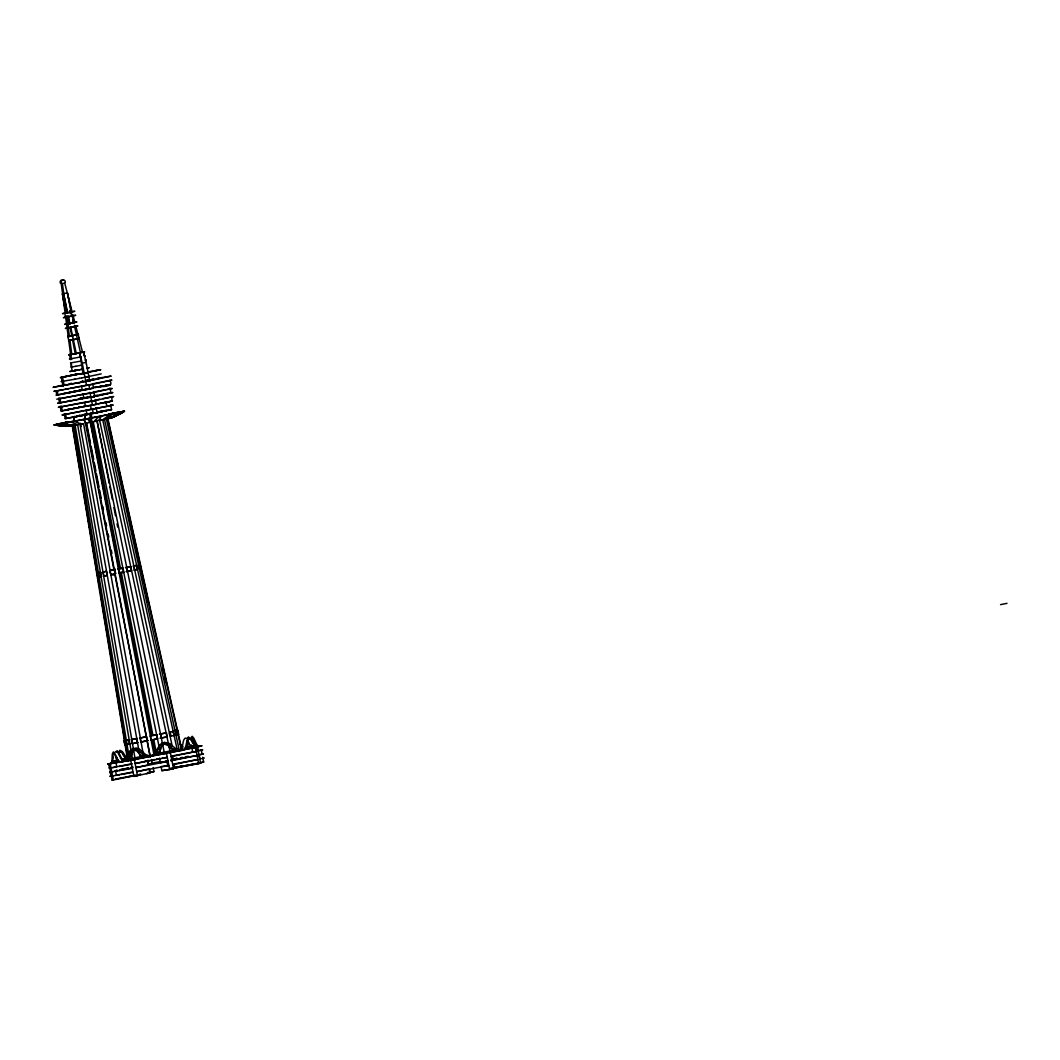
<?xml version="1.0" encoding="UTF-8"?>
<svg xmlns="http://www.w3.org/2000/svg" width="1060" height="1060" viewBox="0 0 1060 1060"><rect width="100%" height="100%" fill="white"/><g stroke="black" fill="none" stroke-linecap="round" stroke-linejoin="round"><path stroke-width="1.5" d="M112.85 757.9L112.864 756.827M187.726 743.325L187.726 742.437M187.594 743.033L187.474 743.961M186.759 745.856L186.162 747.843M187.448 738.224L188.282 737.071L189.568 738.396M116.481 752.149L117.249 751.182L118.548 752.481A13.767 3.948 78.8 0 1 119.382 754.004L121.423 758.404A10.149 2.915 78.8 0 0 121.794 759.079L122.708 760.338A31.548 9.063 78.8 0 0 123.106 760.802L123.649 761.371L111.207 762.922A35.272 10.136 78.8 0 0 111.486 762.219L111.883 760.788A9.805 2.822 78.8 0 0 111.989 760.047L112.241 755.29A13.608 3.909 78.8 0 1 112.453 753.607L113.274 751.951L114.811 753.474A14.164 4.068 78.8 0 1 115.514 754.773L117.554 759.172A10.149 2.915 78.8 0 0 117.938 759.848L120.204 762.14L132.619 759.795L130.751 760.206L133.891 776.384L137.469 775.708L134.315 759.543L136.197 759.132L133.56 759.583M191.37 737.243L192.151 736.303L193.437 737.628A13.621 3.909 78.8 0 1 194.272 739.151L196.312 743.577A9.805 2.822 78.8 0 0 196.696 744.239L197.597 745.485A35.272 10.136 78.8 0 0 198.14 746.068L195.994 746.849M112.294 761.451L117.793 760.629A11.501 3.299 78.8 0 1 116.043 757.887M116.203 760.576L116.613 759.662M129.863 754.402L129.479 755.369M131.758 753.978L131.387 754.945M160.828 748.492L160.404 749.473M112.956 760.576L112.386 761.716M93.187 421.774L98.01 420.714A29.044 8.348 78.8 0 0 98.673 420.317C104.781 413.4 96.062 417.6 94.817 421.085A29.044 8.348 78.8 0 1 94.26 421.429L93.201 421.774L160.418 753.382M115.182 752.017L117.09 750.983M113.433 761.305L113.725 760.855A11.501 5.459 79.4 0 0 113.963 760.576M116.984 760.643L117.289 760.192A11.501 5.459 79.4 0 0 117.726 759.543M182.439 748.426L182.731 747.989A11.501 5.446 79.4 0 0 182.903 747.817L180.982 746.916M186.003 747.764L186.295 747.313A11.501 5.446 79.4 0 0 187.567 744.08M111.856 762.524L111.313 763.306M119.912 752.136L120.654 751.977A11.024 5.22 79.4 0 1 123.039 754.256M188.919 739.257L189.66 739.098A11.024 5.22 79.4 0 1 192.059 741.377M183.883 749.764L185.619 746.783A10.149 4.81 79.4 0 0 185.884 745.988L186.865 741.006A14.164 6.718 79.4 0 1 187.302 739.496L188.945 737.362L191.038 738.449A13.621 6.453 79.4 0 1 192.204 739.867L194.947 744.04A9.805 4.651 79.4 0 0 195.49 744.65L196.815 745.75A35.272 16.721 79.4 0 0 197.597 746.253L198.194 746.598L180.332 750.427L180.743 749.844A35.603 16.881 79.4 0 0 181.273 749.049L182.055 747.446A10.149 4.81 79.4 0 0 182.32 746.651L183.3 741.669A13.767 6.519 79.4 0 1 183.844 739.88L185.049 738.158L186.494 738.29M63.587 283.418L65.243 282.331A1.921 1.842 81.7 0 0 65.15 281.284A2.252 2.16 81.7 0 0 63.494 279.84L62.328 280.078A2.147 2.054 81.7 0 0 61.612 283.06L62.434 283.709L66.25 312.634M132.288 749.817L133.07 749.062M102.78 419.839L105.139 419.23A29.044 18.351 78.3 0 0 106.411 418.74L113.076 413.837L109.948 414.486L103.403 419.323A29.044 18.351 78.3 0 1 102.012 419.879L99.653 420.475L170.064 751.447M126.776 758.947L126.166 759.437L144.239 756.005M133.348 748.837L136.13 747.962L139.151 749.049A13.992 12.322 77.5 0 1 140.715 750.175L145.088 754.111A9.805 8.639 77.5 0 0 145.975 754.68L150.613 756.337L121.98 761.742L125.636 758.483A10.149 8.931 77.5 0 0 126.233 757.635L128.843 752.414A14.164 12.468 77.5 0 1 129.89 750.811L133.242 748.426L136.925 749.288A13.608 11.991 77.5 0 1 138.807 750.599L143.179 754.534A9.805 8.639 77.5 0 0 144.067 755.091L146.32 756.058A35.272 31.058 77.5 0 0 147.671 756.469L166.486 753.342L169.666 769.507L173.535 768.738L170.355 752.573L169.216 752.732M113.579 413.904L117.236 412.592M157.423 753.143L156.761 753.66L176.053 749.817L175.231 749.606M116.136 413.453L115.447 413.983M132.897 750.374L134.289 750.122A11.024 9.699 77.5 0 1 138.303 752.163M164.181 744.345L165.691 744.054A11.024 10.56 81.7 0 1 170.011 746.001M164.843 742.503L162.405 742.888L160.02 744.743A13.767 13.184 81.7 0 0 158.602 746.677L155.688 752.017A10.149 9.712 81.7 0 1 155.025 752.878L153.143 754.667A35.603 34.092 81.7 0 1 151.938 755.581L151.01 756.257L156.191 752.706A10.149 9.712 81.7 0 0 156.853 751.845L159.768 746.505A14.164 13.568 81.7 0 1 160.921 744.875L164.591 742.384L168.553 743.139A13.621 13.038 81.7 0 1 170.581 744.398M62.036 410.71L61.202 410.962L111.989 401.17L111.843 397.672M105.284 415.136L121.092 412.115L111.538 417.627A29.044 25.586 77.5 0 1 109.75 418.236L104.516 419.468L177.258 749.937M107.391 418.713L110.982 417.812A29.044 27.825 81.7 0 0 112.916 417.163L123.331 411.346L119.224 413.426M123.768 411.625L124.523 411.253L86.311 418.978M123.225 411.969L124.166 411.492M123.622 411.823L113.659 417.083A29.044 28.898 71.2 0 1 111.645 417.759L107.524 418.793L181.631 750.639M123.265 412.048L122.139 412.645M122.178 412.724L121.41 413.095M121.635 413.069L120.509 413.639M120.906 413.506L113.261 417.229A29.044 28.898 71.2 0 1 111.247 417.892L109.392 418.369M116.573 415.017L114.944 415.904M112.055 388.517L91.544 392.863M110.571 417.15L109.67 417.587M114.573 416.09L112.89 416.871M70.954 367.104L72.146 366.945M112.32 417.11L111.751 417.335A29.044 27.825 81.7 0 1 109.803 417.984L109.644 418.051A29.044 25.586 77.5 0 1 107.855 418.66L107.524 418.793M109.816 417.984L121.092 412.115M56.763 399.209L90.723 393.022M110.041 776.185L111.87 775.681M201.824 745.869L198.935 746.598M202.54 749.923L199.598 750.679M107.669 764.048L111.883 763.001M97.48 416.991L91.226 417.905L120.509 568.571L122.894 568.213L123.675 572.254L119.197 573.129L118.415 569.087L119.131 568.836L89.848 418.183L83.833 419.654L85.582 422.874A29.044 2.729 79.1 0 0 85.807 423.059M119.197 573.129L119.912 572.877L151.553 735.64L150.334 736.064L151.116 740.119L157.609 738.846L156.827 734.805L152.931 735.375L121.304 572.612L123.675 572.254M94.314 413.214L84.641 415.043L86.204 414.804M88.868 414.208L86.88 414.672M83.833 419.654L85.794 418.965M114.705 569.75C118.587 581.662 101.641 569.631 115.076 569.617M146.386 736.634L140.066 738.025L140.861 742.079L148.294 740.463M152.057 759.874L150.825 760.298L154.906 759.517M201.784 745.776L196.656 746.664M146.678 736.726L140.066 738.025M151.116 740.119L152.335 739.681L155.171 754.243M72.663 417.123L73.511 416.911M84.654 415.043L85.436 419.084L84.826 414.977L79.778 416.024M104.291 410.962L103.244 411.24L106.305 410.578L105.536 410.79M124.523 411.253L109.856 414.142M128.207 760.047L130.367 759.689M107.643 418.369L107.802 418.329A29.044 22.512 80 0 0 108.266 418.157M66.197 317.059L63.375 317.695L75.618 315.297M66.793 328.096L65.376 328.428L77.698 326.029M85.37 355.935L84.389 356.173M64.607 324.373L67.177 323.817M108.835 767.97L109.683 768.063M61.321 381.52L74.094 379.361M107.921 418.66L104.556 419.455M67.045 418.17L67.747 418.17M75.538 315.31L72.517 315.827M87.649 367.979C92.737 367.038 85.038 368.84 87.463 368.058M109.22 418.157L107.63 418.567M110.372 414.049L109.789 414.023M61.321 381.613L61.983 381.348M101.23 373.875L86.204 377.016M109.021 418.21L108.027 418.462M124.55 740.609L125.597 744.584M176.768 734.885C179.339 735.786 178.676 727.584 174.715 730.87M178.16 734.54L175.801 734.991M140.636 568.716C138.595 570.307 137.403 564.185 139.854 564.675L140.463 568.822M70.503 362.97L80.984 361.076M68.463 422.039L67.588 422.277L85.635 419.111M110.797 771.72C107.497 770.898 113.592 776.662 110.134 776.264M201.532 758.668L204.209 757.979L202.804 758.033M86.403 364.163L86.324 364.083M200.406 754.707L203.427 753.938L198.194 754.746M57.704 394.717L56.008 395.155L89.941 388.98M59.784 402.694L57.624 403.237L91.531 397.063M175.907 730.857L177.696 730.313M198.101 746.797L197.253 746.995L198.048 751.037L198.776 750.864M199.571 754.905L198.843 755.078L200.234 758.973M175.761 730.896L176.623 734.911M85.409 360.161L86.244 359.95L85.317 360.069M71.431 375.346L70.556 375.584L79.063 374.074M61.109 406.616L58.353 407.318L92.313 401.104M56.604 390.703L53.874 391.378L89.464 384.899M65.216 414.195L61.997 415.003L113.221 405.039L110.783 405.357M74.081 416.779L75.035 416.567M79.46 415.984L78.361 416.222L83.024 415.321L67.972 418.13M103.072 411.293L100.766 411.797L104.847 410.962L102.807 411.412M143.709 756.615L83.555 423.629L78.162 424.517A29.044 13.767 79.4 0 1 77.128 424.464L70.954 422.079L84.681 419.164M110.068 570.691L113.963 569.829L84.986 420.793M110.849 574.732L114.745 573.871L150.308 756.84M140.861 742.079L147.168 740.675M121.741 759.596L126.06 758.258M126.166 759.437L128.684 758.523A11.501 10.123 77.5 0 0 131.559 755.064M115.633 762.286L117.647 761.848M122.986 760.855L129.188 759.477M185.606 747.724L195.504 745.657L191.953 746.333M198.671 763.544L200.578 763.134L197.425 746.956L195.53 747.379L198.671 763.544L174.9 767.983L174.118 763.942L197.716 759.543L172.727 764.697M144.584 761.478L149.354 760.431M137.774 767.215L148.413 764.843L147.631 760.802L135.097 763.584L151.885 760.391M137.72 767.228L135.892 767.625L168.063 761.424M170.779 759.901L176.954 758.536M140.079 770.912L149.208 768.884L149.99 772.926L133.891 776.384M138.502 771.269L136.687 771.667L168.858 765.466L161.067 766.605L161.849 770.646L169.666 769.507M117.117 778.702L115.209 779.126L123.132 777.642M138.979 774.688L140.874 774.264L137.707 774.86M170.474 768.275L177.219 766.91M174.9 767.983L200.578 763.134M71.563 354.318L68.622 354.967L84.667 351.867L82.243 352.251M70.344 358.783L69.417 359.009L81.13 356.849M72.703 370.907L69.774 371.543L77.566 370.139M136.687 565.404L133.812 566.014L134.594 570.055L137.469 569.445L136.687 565.404L133.017 566.08M64.064 385.098L66.184 384.647M174.145 735.468L173.124 731.466M116.043 762.087L118.203 761.637M170.355 752.573L195.345 747.419L196.14 751.46L171.137 756.615M115.739 770.58L117.064 770.302M68.383 336.285C64.514 337.265 81.607 333.94 77.95 334.43M61.904 385.363L53.053 387.35L79.778 382.475M63.004 393.578L65.283 393.088M172.952 755.82L172.25 755.965M120.389 769.587L122.986 769.03M69.443 340.273C64.859 341.373 81.739 338.127 78.97 338.431M72.504 370.907L71.669 371.079L77.075 370.231M67.151 409.571L69.364 409.107M72.729 416.898L74.704 416.487M170.713 731.983C168.434 731.559 169.534 737.31 171.495 736.024M64.673 324.386L76.916 321.988L73.816 322.518M87.291 372.431L90.63 371.676L89.477 371.835M77.221 416.09L80.348 415.44L78.784 415.719M75.392 416.712L73.511 417.097L74.293 421.138L73.604 417.083L77.963 416.262L76.068 416.646M100.753 411.479L98.792 411.889L101.747 411.346M97.878 412.446L101.177 411.757L99.534 412.048M66.316 422.741L65.336 422.37L68.463 421.721M135.269 759.848L77.645 424.729L72.027 425.669A29.044 22.512 80 0 1 70.437 425.683L60.751 423.934L76.174 420.754M109.061 413.97L117.647 412.274M60.751 423.934L63.322 423.483L72.994 425.232A29.044 22.512 80 0 0 74.664 425.153L77.618 424.729M99.627 420.489L102.754 419.839L172.157 745.962M103.111 571.976L106.53 571.353L107.325 575.394L103.893 576.017L103.111 571.976L106.146 571.353M103.893 576.017L106.927 575.394M133.56 743.418L132.235 743.656L131.453 739.615L137.323 738.409M132.235 743.656L138.105 742.451M135.812 758.827L132.685 759.463L135.256 759.013M125.623 768.487L128.22 767.957M65.084 313.084L62.514 313.641L74.823 311.269L69.973 312.17M74.717 370.483L76.903 370.033L74.505 370.496M68.423 400.852L70.556 400.415M167.228 736.912L160.272 738.144L167.228 736.912L166.447 732.871L159.543 734.196M127.717 759.649L128.538 759.477M74.757 374.644L76.996 374.193M64.514 384.82L66.091 384.502M69.549 383.932L71.484 383.548M68.423 392.452L70.715 391.988M73.18 408.325L76.015 407.742M94.963 413.095L109.564 409.902M130.698 566.649L125.557 567.63L130.698 566.649L131.493 570.691L126.339 571.671M130.963 767.387L132.964 766.99M71.59 375.121L60.314 377.599L79.686 373.955M69.284 383.852L71.722 383.362M73.802 391.365L76.996 390.729M74.001 399.726L75.194 399.488M78.056 415.798L79.884 415.44M144.637 756.615L146.121 756.323L145.021 756.482M71.153 311.998L72.478 311.733L67.284 312.766L63.573 293.647L67.429 292.878L71.563 312.316M67.284 312.766L64.779 313.203L65.561 317.245L73.259 315.774L72.093 315.946M65.561 317.245L66.886 316.98M66.25 324.055L75.18 322.346L74.014 322.518M75.962 326.374L68.198 327.924L67.416 323.883M75.3 354L72.517 339.703L68.701 340.472L67.919 336.431L78.268 334.443L79.049 338.471L76.399 339.001M77.208 338.882L73.326 339.65L72.544 335.609M69.589 354.384L72.173 353.881M70.503 359.645L69.562 354.795L76.611 353.523M83.236 374.379L79.672 352.914L82.243 363.103L86.112 362.334L89.822 381.388M81.766 365.117L75.803 366.283M74.2 370.669L77.208 370.072L75.843 370.271M83.263 369.052L81.09 369.45M74.743 374.498L75.631 374.312M74.134 374.683L76.837 374.087L75.922 374.259M61.957 380.447L61.374 377.413L66.409 376.485L65.243 376.644M74.664 374.842L77.353 374.246M85.714 372.921L100.766 369.701L89.676 371.609M84.376 377.386L88.868 376.472M88.166 380.818L102.33 377.784L101.19 377.93M66.806 384.74L61.851 385.681M89.106 380.301L85.886 380.951L87.052 380.779M85.9 381.202L88.483 380.686M89.53 380.686L111.154 376.101L101.402 377.678M83.289 381.785L89.649 380.514M56.829 395.115L56.047 391.074L63.361 389.683M64.898 389.378L68.767 388.609M70.358 388.291L79.937 386.383M93.373 383.72L100.74 382.249M102.025 381.998L109.71 380.474C116.229 389.126 94.353 385.005 90.763 388.821M89.888 384.807L111.936 380.142L109.75 380.408M80.944 386.158L92.763 384.224L93.545 388.265L79.209 390.371M76.77 390.796L73.776 391.365L76.89 390.901M67.628 392.968L70.702 392.359M73.869 391.736L77.088 391.087M78.453 390.676L82.322 389.908M85.012 389.51L87.45 389.033M95.44 387.443L103.151 385.906M105.576 385.429L110.492 384.515L95.069 387.576M56.988 395.102L82.309 390.106L81.527 386.065M85.012 389.722L87.582 389.205M93.399 392.107L106.252 389.55M107.564 389.298L112.095 388.477M93.916 392.372L82.521 394.24M93.956 396.586L112.903 392.544L110.797 392.783M58.618 398.123L59.559 402.972L83.886 398.202L83.104 394.148L58.764 398.931M87.225 397.579L84.628 398.083L94.764 396.4L93.823 391.551M91.942 396.983L110.942 392.823L109.962 387.973M93.134 400.945L113.698 396.559L112.042 396.745M96.566 399.872L99.786 399.236M103.005 398.6L111.724 396.864M78.559 407.225L81.143 406.709M60.195 406.205L61.136 411.055L85.449 406.285L84.667 402.243L60.354 407.014M98.222 403.741L112.479 400.918L111.3 401.077M110.001 401.594L104.953 402.535L106.132 402.363M86.191 406.179L96.341 404.483L95.4 399.633M83.806 410.803L64.435 414.592M95.771 408.431L99.004 407.782M106.874 406.218L110.743 405.45M82.68 414.937L85.926 414.327M64.276 413.784L65.216 418.634L68.158 418.051M65.216 418.634L87.026 414.367L86.244 410.326M89.053 414.009L92.299 413.453M96.566 412.473L111.565 409.677L110.624 404.827M87.768 414.261L97.149 412.684L96.208 407.835M128.657 754.269L73.842 425.391L68.98 426.107A29.044 27.825 81.7 0 1 66.939 426.239L55.12 424.848L70 421.946M75.75 420.74L73.816 421.125L75.26 420.9M109.617 414.076L123.331 411.346M69.032 426.08L73.842 425.391M112.651 569.724L115.341 569.127M98.328 572.798L100.528 572.426L101.309 576.468L99.11 576.839L98.328 572.798L100.965 572.281M113.433 573.765L116.017 573.248M99.11 576.839L101.747 576.322M129.611 739.827L125.809 740.582L126.763 744.597M126.604 744.624L130.393 743.868M112.174 761.742L116.043 760.974M189.74 747.777L187.169 748.28L189.687 747.976M110.174 763.849L108.955 764.021L114.043 763.081M152.176 756.085L181.194 750.321L180.081 750.069A35.272 33.788 81.7 0 1 178.61 749.685L176.198 748.784A9.805 9.394 81.7 0 1 175.258 748.241L170.581 744.398M132.049 763.69L111.035 767.877L112.082 767.705M197.571 750.679L201.215 749.95M151.593 759.477L152.388 763.518L148.519 764.287L147.737 760.245M132.845 767.745L111.83 771.918L112.877 771.746M178.279 758.655L175.152 759.265L176.357 759.092M181.048 758.165L188.852 756.601M159.49 758.523L160.285 762.564L162.856 762.047M115.142 775.456L112.612 775.96L113.672 775.788M132.063 772.091L116.401 775.204L115.606 771.163L114.44 771.335M153.17 767.559L153.952 771.601L150.083 772.369L149.566 769.679M194.417 763.836L176.728 767.361L203.652 762.06L202.712 757.211M197.637 763.2L203.652 762.06M108.995 764.021L112.148 780.187L136.329 775.377M161.849 770.646L173.535 768.738M1000.547 604.624L1007 603.339M82.057 369.291L80.587 369.556M83.448 373.213L81.593 373.584M85.118 373.041L80.957 373.703M85.9 377.082L84.999 377.267M84.376 377.373L81.872 377.877M86.681 381.123L85.78 381.295M88.682 380.858L82.653 381.918M78.626 390.398L81.991 389.735M78.917 398.745L82.773 397.977M79.01 407.146L80.547 406.841M83.091 414.791L85.105 414.407M122.894 568.213L118.415 569.087M156.827 734.805L150.334 736.064M149.99 755.555L151.447 755.263M78.904 369.913L80.812 369.542M83.713 406.218L86.92 405.596M157.556 758.933L160.139 758.43L156.337 759.172M147.857 764.008L149.168 763.756M151.116 763.372L160.656 761.517M81.395 373.769L79.156 374.207M81.872 377.863L79.314 378.367M81.527 381.547L82.667 381.202M82.163 381.415L83.117 381.11M81.686 382.103L83.356 381.905M81.063 382.355L82.441 382.09M80.149 382.527L81.05 382.223M84.071 397.725L87.967 396.97M152.216 760.325L167.268 757.383L162.153 758.125M78.268 370.033L79.076 369.847M77.645 370.152L78.559 369.94M79.314 378.367L74.968 379.202M86.324 380.487L88.563 380.063M80.732 382.289L79.222 382.713M79.142 382.594L64.13 385.337L62.54 377.241L61.374 377.413M85.449 389.073L87.185 388.728M89.875 413.466L90.55 413.334M89.199 413.692L92.22 413.069M91.226 413.201L91.902 413.082M68.675 422.039L54.007 424.914L58.817 425.55M69.854 421.867L54.007 424.914L57.346 425.312M117.898 568.677L121.926 567.895M118.68 572.718L121.37 572.201M173.774 731.188L177.894 730.327L178.676 734.381M178.451 750.414L181.3 749.857M152.786 755.727L149.526 756.297M148.797 756.787L134.315 759.543M77.022 370.271L78.056 370.033M86.297 380.619L88.43 380.222M149.129 760.563L146.624 761.027M74.968 379.202L74.094 379.361M91.597 379.493L93.651 379.096M94.314 395.764L97.891 395.089M146.784 756.813L145.843 756.986M175.562 758.682L176.781 758.443M75.803 366.283L72.146 366.945M94.751 387.298L97.838 386.714M70.954 422.079L74.505 421.416L80.692 423.801A29.044 13.767 79.4 0 0 81.726 423.854L83.541 423.642M106.424 419.044L179.511 751.129M133.812 570.121L137.469 569.445M173.694 731.347L170.196 731.996L170.978 736.038L174.489 735.388M122.933 759.198L126.498 758.536M133.109 758.96L135.322 758.549M186.52 749.062L188.905 748.612M197.425 746.956L191.9 748.055L192.748 752.083M172.382 755.886L196.14 751.46M174.94 758.854L177.311 758.417M165.32 761.027L167.692 760.59M114.957 770.792L117.196 770.368M120.31 769.798L128.432 768.208M179.604 766.301L181.976 765.85M120.284 778.106L134.541 775.443M126.299 777.06L135.812 775.284M146.412 773.601L149.99 772.926M91.783 379.586L93.836 379.215M97.109 378.46L98.938 378.128M100.011 386.317L103.284 385.721M100.143 394.665L103.284 394.095M100.607 402.985L101.945 402.747M99.269 411.691L102.475 411.094M131.533 764.247L119.435 766.46M180.346 757.781L182.519 757.383M132.328 768.288L120.244 770.501M133.123 772.329L121.025 774.542M97.003 378.632L99.15 378.261M104.543 410.724L106.424 410.406M133.692 739.217L136.501 738.701L137.283 742.742L134.633 743.232M133.229 739.297L131.453 739.615M185.977 756.747L188.269 756.323M187.421 748.108L189.077 747.817M75.83 326.334L77.618 326.029M105.165 393.75L107.656 393.313M119.753 762.219L118.654 762.405M105.536 402.098L107.577 401.74M98.063 412.406L96.407 412.698L99.905 411.982L98.62 412.009M65.336 422.37L68.516 421.8L57.372 424.079L59.241 424.517M96.274 416.898L97.56 416.673M100.435 416.169L113.076 413.837M126.352 571.605L131.493 570.691M159.49 734.103L166.447 732.871M119.82 770.567L118.998 770.713M105.549 385.323L108.676 384.78M117.209 762.67L116.428 762.803M119.581 774.794L118.799 774.926M128.432 740.145L129.452 744.16M127.995 740.224L126.206 740.516M135.124 758.947L133.494 759.212M116.295 767.003L115.434 767.149M117.276 771.017L116.573 771.137M118.428 774.992L115.62 775.469M128.671 744.292L127.081 744.557M115.156 763.028L113.234 763.346M174.41 730.804L176.066 730.539M115.103 767.201L113.168 767.533M116.242 771.19L115.447 771.322M98.474 370.033L99.733 369.834L94.632 370.815L95.797 370.642M196.564 746.518L200.512 745.896M71.947 425.577L70.159 425.934A29.044 27.825 81.7 0 1 68.105 426.067L55.12 424.848M111.287 763.664L110.24 763.836L113.314 780.014L112.148 780.187M70.927 425.815L72.226 425.603L127.24 757.767M109.67 384.634L110.425 384.515M80.745 398.454L79.566 398.626L82.455 398.202M70.689 425.775L68.608 426.133M63.083 280.344A2.147 2.054 81.7 0 0 62.315 280.065L61.149 280.251A2.252 2.16 81.7 0 0 60.155 282.225A1.921 1.842 81.7 0 0 60.473 283.219L62.434 283.709M75.618 334.96L76.413 334.841M82.455 352.238L83.621 352.066L76.293 353.576L73.193 339.001M80.481 352.755L74.306 325.274M69.549 354.808L71.788 354.411L69.867 339.955M86.907 372.603L88.086 372.444L83.038 373.385M92.326 379.666L93.505 379.493M80.745 381.825L82.693 381.547M81.487 381.918L83.435 381.64M70.675 383.972L71.855 383.8M78.705 390.769L79.871 390.597M88.086 389.272L89.265 389.1M105.868 393.764L107.073 393.591M95.48 395.83L96.672 395.658M83.912 397.99L85.86 397.712M86.576 397.593L87.755 397.434M81.991 398.481L80.043 398.759L83.886 398.202M89.729 397.341L90.908 397.169M73.816 400.137L75.008 399.964M94.34 400.627L95.506 400.455L85.701 402.084M104.927 402.363L106.093 402.19L106.914 406.404L84.853 410.525M78.718 407.265L81.593 406.841M84.283 406.457L85.449 406.285M67.522 409.783L68.688 409.624M110.399 409.849L111.565 409.677M104.489 410.843L105.788 410.644M98.646 412.181L99.826 412.009M83.475 414.685L85.847 414.341M88.987 413.877L91.637 413.493M85.118 414.645L83.157 414.937L87.026 414.367M83.409 415.03L84.588 414.858M73.034 417.083L74.478 416.858M95.095 417.136L101.349 416.222M157.609 738.846L153.726 739.416L156.231 752.348M164.87 743.855L163.704 744.027L164.525 744.226A11.024 10.56 81.7 0 1 168.832 746.174M191.449 746.213L187.222 746.452A11.501 3.299 78.8 0 0 187.792 743.457M176.053 749.817L174.065 749.778M181.194 750.321L178.544 750.149M165.347 753.501L166.526 753.329M128.313 759.583L129.479 759.41M128.445 760.153L129.625 759.98M116.123 762.471L118.667 762.1L115.951 762.697L116.759 766.738M148.4 764.101L152.388 763.518M160.285 762.564L168.129 761.212M170.792 760.815L196.935 755.502L173.336 759.901L172.541 755.86M147.698 772.515L153.952 771.601M137.932 775.059L139.112 774.887M140.609 568.597L140.476 565.894M111.618 401.077L112.386 400.998M71.153 425.59L70.212 425.683A29.044 25.586 77.5 0 1 68.317 425.762L65.283 425.59M108.835 764.035L107.722 764.141M109.736 768.063L109.074 764.008M69.218 425.974L68.396 426.16A29.044 28.898 71.2 0 1 66.276 426.292L66.064 426.292M125.053 744.849L124.232 740.808M201.917 749.87L202.593 749.817M178.477 734.355L177.497 731.718M65.839 426.292L66.674 426.16A29.044 28.898 71.2 0 0 68.794 426.014M66.025 426.16L65.203 426.305M65.813 426.173L64.355 426.292M65.389 426.16L63.282 426.239M64.541 426.147L62.646 426.2M63.467 426.093L61.798 426.12M62.831 426.041L61.586 426.107M61.983 425.961L61.162 426.054M61.771 425.948L60.738 426.014M61.347 425.895L60.314 425.961M60.923 425.855L60.102 425.934M60.499 425.802L57.16 425.484M60.288 425.762L59.029 425.59M56.286 424.676L57.306 424.875M60.963 424.053L57.372 424.079L58.313 424.292M177.802 749.963L175.019 748.956A9.805 9.394 81.7 0 1 174.383 748.598M143.948 756.124L143.193 755.899M167.029 743.139L167.732 743.497A13.992 13.409 81.7 0 1 168.089 743.683M122.496 758.92L122.602 759A12.256 5.803 79.4 0 1 120.31 756.827M170.037 745.061L170.912 745.803M172.051 746.823L171.203 746.068M169.865 746.187L170.779 747.088M168.699 746.359L169.613 747.26M179.842 744.04L182.015 745.935A9.805 8.639 77.5 0 0 182.89 746.505M126.657 757.715L126.471 757.529A9.805 4.651 79.4 0 1 125.941 756.919L123.185 752.732A13.992 6.638 79.4 0 0 122.231 751.527L119.926 750.241L118.389 752.096A13.767 6.519 79.4 0 0 118.19 752.653M113.857 753.74L113.447 753.713A11.024 3.167 78.8 0 0 112.784 756.681M138.184 752.348L139.032 753.276M192.39 737.853L192.615 738.091A11.024 3.167 78.8 0 1 192.761 738.21M192.006 741.563L192.549 742.517M188.441 742.225L188.998 743.179M123 754.442L123.543 755.396M119.435 755.104L119.979 756.058M87.874 418.872L89.636 422.092A29.044 2.729 79.1 0 0 89.848 422.277M116.07 757.741L115.725 756.906M64.766 283.245L72.04 311.481M72.848 314.621L74.876 322.465M75.684 325.606L78.109 335.013M78.93 338.153L82.561 352.278M86.112 362.334L83.528 352.145L83.939 355.1M107.882 418.66L181.657 748.89M108.796 425.166L110.227 431.606M110.942 434.839L121.688 483.161M122.403 486.381L123.834 492.82M124.55 496.053L125.981 502.493M126.697 505.713L128.141 512.152M128.856 515.372L130.287 521.825M137.442 554.035L139.602 563.708M140.317 566.928L141.749 573.367M142.464 576.587L143.895 583.04M144.611 586.26L146.041 592.699M146.757 595.919L148.188 602.371M162.882 668.409L163.956 673.246M164.671 676.466L166.102 682.918M72.252 315.549L73.63 322.028M63.573 293.647L67.694 313.084M68.383 316.317L70.106 324.426M70.795 327.659L72.504 335.755M97.056 421.005L164.287 752.613M201.453 750.745L202.089 753.978M166.923 761.583L167.705 765.625M160.696 734.037L161.478 738.078M126.776 567.444L127.558 571.486M96.91 420.131L109.193 483.32M109.816 486.553L112.347 499.512M113.91 507.621L115.487 515.716M117.064 523.812L117.7 527.058M88.894 384.992L89.689 389.033M89.954 392.319L92.472 405.251M92.339 408.603L93.28 413.453M82.243 363.103L84.734 375.902M85.251 378.592L86.562 385.337M90.537 405.543L91.332 409.584M67.429 292.878L72.067 316.702M72.676 319.881L73.299 323.048M91.028 413.771L91.809 417.812M90.829 413.811L91.611 417.852M69.655 310.514L70.278 313.694M89.729 413.97L90.511 418.011M118.76 568.968L119.541 573.01M67.893 315.88L69.43 323.817M70.053 326.997L71.908 336.523M65.177 308.115L62.394 293.819L65.269 310.103M86.734 423.815L90.511 443.266M91.147 446.499L93.664 459.457M94.3 462.703L95.864 470.799M96.5 474.045L99.017 487.004M99.653 490.237L101.23 498.346M102.793 506.442L103.43 509.688M105.947 522.646L106.583 525.879M108.147 533.975L108.782 537.221M111.3 550.18L111.936 553.426M114.4 569.869L115.182 573.91M146.942 738.065L147.433 740.768M70.728 354.623L71.669 359.473M71.126 362.891L71.656 365.581M70.993 364.746L72.239 371.093M80.613 423.284L81.249 426.517M62.421 382.806L63.136 386.516M65.455 413.612L66.396 418.462M59.797 397.95L60.738 402.8M61.361 406.033L62.302 410.882M57.213 390.901L57.995 394.943M123.993 740.794L124.775 744.835M153.952 754.654L90.259 422.357L86.204 423.139L150.215 757.065M79.99 424.292L138.674 749.155M139.271 752.401L140.145 757.277M75.088 425.179L131.029 750.533M131.586 753.792L132.434 758.668M129.201 757.529L129.744 760.788M72.663 425.55L127.77 756.072M72.888 427.087L79.911 469.434M80.441 472.68L80.984 475.94M81.527 479.2L82.057 482.459M82.6 485.705L95.811 565.497M96.354 568.756L96.897 572.002M97.441 575.262L97.97 578.521M98.514 581.781L99.057 585.027M99.587 588.287L100.13 591.546M100.674 594.806L110.651 655.053M111.194 658.3L111.724 661.559M112.267 664.819L124.669 739.721M126.021 747.856L126.564 751.116M127.094 754.375L128.18 760.881M66.687 315.84L69.443 336.735M61.255 283.881L65.084 312.806M65.508 316.012L68.277 336.908M68.701 340.127L70.609 354.583M169.096 744.332A13.992 13.409 81.7 0 1 169.415 744.571M174.012 749.976A12.256 11.739 81.7 0 1 169.454 747.446M161.61 745.458A12.495 11.965 81.7 0 1 162.71 744.465M157.701 752.11A11.501 11.011 81.7 0 1 157.41 752.401M175.178 749.804A12.256 11.739 81.7 0 1 170.633 747.274M160.59 749.579A11.501 11.011 81.7 0 1 157.463 753.196M160.603 748.36A12.495 11.965 81.7 0 1 164.048 744.16M187.633 742.278A12.495 3.591 78.8 0 1 187.7 741.298M191.343 744.981A11.501 3.299 78.8 0 1 191.105 745.75M193.423 739.058A11.024 3.167 78.8 0 1 194.139 740.317M196.259 744.809A12.256 3.525 78.8 0 1 195.596 743.802M194.947 742.583A12.256 3.525 78.8 0 1 194.656 741.947M116.785 757.436A12.256 3.525 78.8 0 1 116.255 760.749M121.595 759.835A11.501 3.299 78.8 0 1 121.37 759.583M120.641 758.51A11.501 3.299 78.8 0 1 120.284 757.86M118.163 753.329A12.495 3.591 78.8 0 1 118.68 754.111M119.25 755.184A12.495 3.591 78.8 0 1 119.621 755.965M113.844 753.528A12.495 3.591 78.8 0 1 115.752 756.734M112.93 758.033A12.256 3.525 78.8 0 1 112.386 761.517M187.077 740.423A11.024 5.22 79.4 0 1 188.494 742.053M191.502 746.24A12.256 5.803 79.4 0 1 188.932 743.351M187.461 742.888A12.495 5.923 79.4 0 1 188.826 739.058M195.066 745.577A12.256 5.803 79.4 0 1 192.496 742.689M118.853 754.084A12.495 5.923 79.4 0 1 119.82 751.938M126.047 758.456A12.256 5.803 79.4 0 1 123.49 755.568M119.29 754.64A11.024 5.22 79.4 0 1 119.489 754.919M120.111 756.535A12.256 5.803 79.4 0 1 119.926 756.231M125.557 760.02A35.603 31.336 77.5 0 1 125.014 760.457M131.546 753.846A12.495 10.998 77.5 0 1 134.673 749.764M136.952 749.884A11.024 9.699 77.5 0 1 137.323 750.016M143.14 756.085A12.256 10.786 77.5 0 1 138.9 753.448M129.651 755.475A11.501 10.123 77.5 0 1 126.816 759M129.638 754.269A12.495 10.998 77.5 0 1 132.765 750.175M63.348 381.295L62.089 381.507L63.322 381.295M94.724 396.413L93.545 396.586L94.764 396.4M97.215 572.957L97.997 576.998L97.215 572.957"/></g></svg>
